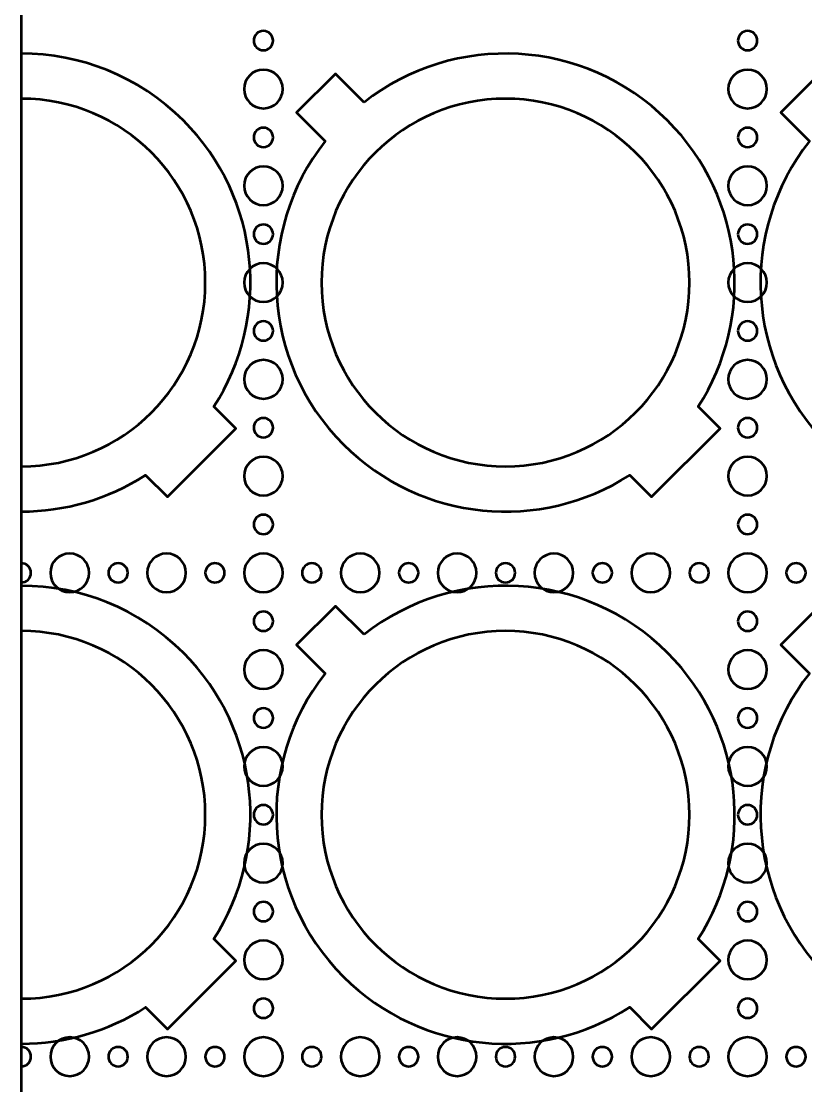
# Model space of a CAD drawing. Header units: centimetres. Extents: x -25 to 25, y -21 to 21.
# Drawn here: x -25 to -12.85, y -4.2 to 12.3 of the extents above; entities that cross this region are included whole.
import ezdxf

# ---------------------------------------------------------------- set-up
doc = ezdxf.new("R2010")
doc.units = ezdxf.units.CM
doc.header["$MEASUREMENT"] = 0
doc.layers.add('Layer 1', color=7, linetype='Continuous')

msp = doc.modelspace()

# ---------------------------------------------------------------- linework, layer by layer
at = {"layer": 'Layer 1', "lineweight": 53}
msp.add_lwpolyline([(-25, -21), (25, -21), (25, 21), (-25, 21), (-25, -21)], close=True, dxfattribs=at)
for points, knots in [([(-21.4, 12), (-21.4, 12.08284), (-21.33284, 12.15), (-21.25, 12.15), (-21.25, 12.15), (-21.16716, 12.15), (-21.1, 12.08284), (-21.1, 12), (-21.1, 12), (-21.1, 11.91716), (-21.16716, 11.85), (-21.25, 11.85), (-21.25, 11.85), (-21.33284, 11.85), (-21.4, 11.91716), (-21.4, 12)], [0, 0, 0, 0, 0.2, 0.2, 0.2, 0.2, 0.4, 0.4, 0.4, 0.4, 0.6, 0.6, 0.6, 0.6, 1, 1, 1, 1]), ([(-13.9, 12), (-13.9, 12.08284), (-13.83284, 12.15), (-13.75, 12.15), (-13.75, 12.15), (-13.66716, 12.15), (-13.6, 12.08284), (-13.6, 12), (-13.6, 12), (-13.6, 11.91716), (-13.66716, 11.85), (-13.75, 11.85), (-13.75, 11.85), (-13.83284, 11.85), (-13.9, 11.91716), (-13.9, 12)], [0, 0, 0, 0, 0.2, 0.2, 0.2, 0.2, 0.4, 0.4, 0.4, 0.4, 0.6, 0.6, 0.6, 0.6, 1, 1, 1, 1]), ([(-21.55, 11.25), (-21.55, 11.41569), (-21.41569, 11.55), (-21.25, 11.55), (-21.25, 11.55), (-21.08431, 11.55), (-20.95, 11.41569), (-20.95, 11.25), (-20.95, 11.25), (-20.95, 11.08431), (-21.08431, 10.95), (-21.25, 10.95), (-21.25, 10.95), (-21.41569, 10.95), (-21.55, 11.08431), (-21.55, 11.25)], [0, 0, 0, 0, 0.2, 0.2, 0.2, 0.2, 0.4, 0.4, 0.4, 0.4, 0.6, 0.6, 0.6, 0.6, 1, 1, 1, 1]), ([(-14.05, 11.25), (-14.05, 11.41569), (-13.91569, 11.55), (-13.75, 11.55), (-13.75, 11.55), (-13.58431, 11.55), (-13.45, 11.41569), (-13.45, 11.25), (-13.45, 11.25), (-13.45, 11.08431), (-13.58431, 10.95), (-13.75, 10.95), (-13.75, 10.95), (-13.91569, 10.95), (-14.05, 11.08431), (-14.05, 11.25)], [0, 0, 0, 0, 0.2, 0.2, 0.2, 0.2, 0.4, 0.4, 0.4, 0.4, 0.6, 0.6, 0.6, 0.6, 1, 1, 1, 1]), ([(-24.99999, 11.1), (-23.42598, 11.1), (-22.14999, 9.82401), (-22.14999, 8.25), (-22.14999, 8.25), (-22.14999, 6.67599), (-23.42598, 5.4), (-24.99999, 5.4), (-24.99999, 5.4), (-24.99999, 5.4), (-25, 5.4), (-25, 5.4), (-25, 5.4), (-25, 5.4), (-25, 11.1), (-25, 11.1), (-25, 11.1), (-25, 11.1), (-24.99999, 11.1), (-24.99999, 11.1)], [0, 0, 0, 0, 0.16666667, 0.16666667, 0.16666667, 0.16666667, 0.33333333, 0.33333333, 0.33333333, 0.33333333, 0.5, 0.5, 0.5, 0.5, 0.66666667, 0.66666667, 0.66666667, 0.66666667, 1, 1, 1, 1]), ([(-17.49999, 11.1), (-15.92598, 11.1), (-14.64999, 9.82401), (-14.64999, 8.25), (-14.64999, 8.25), (-14.64999, 6.67599), (-15.92598, 5.4), (-17.49999, 5.4), (-17.49999, 5.4), (-19.074, 5.4), (-20.34999, 6.67599), (-20.34999, 8.25), (-20.34999, 8.25), (-20.34999, 9.82401), (-19.074, 11.1), (-17.49999, 11.1)], [0, 0, 0, 0, 0.2, 0.2, 0.2, 0.2, 0.4, 0.4, 0.4, 0.4, 0.6, 0.6, 0.6, 0.6, 1, 1, 1, 1]), ([(-21.4, 10.5), (-21.4, 10.58284), (-21.33284, 10.65), (-21.25, 10.65), (-21.25, 10.65), (-21.16716, 10.65), (-21.1, 10.58284), (-21.1, 10.5), (-21.1, 10.5), (-21.1, 10.41716), (-21.16716, 10.35), (-21.25, 10.35), (-21.25, 10.35), (-21.33284, 10.35), (-21.4, 10.41716), (-21.4, 10.5)], [0, 0, 0, 0, 0.2, 0.2, 0.2, 0.2, 0.4, 0.4, 0.4, 0.4, 0.6, 0.6, 0.6, 0.6, 1, 1, 1, 1]), ([(-13.9, 10.5), (-13.9, 10.58284), (-13.83284, 10.65), (-13.75, 10.65), (-13.75, 10.65), (-13.66716, 10.65), (-13.6, 10.58284), (-13.6, 10.5), (-13.6, 10.5), (-13.6, 10.41716), (-13.66716, 10.35), (-13.75, 10.35), (-13.75, 10.35), (-13.83284, 10.35), (-13.9, 10.41716), (-13.9, 10.5)], [0, 0, 0, 0, 0.2, 0.2, 0.2, 0.2, 0.4, 0.4, 0.4, 0.4, 0.6, 0.6, 0.6, 0.6, 1, 1, 1, 1]), ([(-21.55, 9.75), (-21.55, 9.91569), (-21.41569, 10.05), (-21.25, 10.05), (-21.25, 10.05), (-21.08431, 10.05), (-20.95, 9.91569), (-20.95, 9.75), (-20.95, 9.75), (-20.95, 9.58431), (-21.08431, 9.45), (-21.25, 9.45), (-21.25, 9.45), (-21.41569, 9.45), (-21.55, 9.58431), (-21.55, 9.75)], [0, 0, 0, 0, 0.2, 0.2, 0.2, 0.2, 0.4, 0.4, 0.4, 0.4, 0.6, 0.6, 0.6, 0.6, 1, 1, 1, 1]), ([(-14.05, 9.75), (-14.05, 9.91569), (-13.91569, 10.05), (-13.75, 10.05), (-13.75, 10.05), (-13.58431, 10.05), (-13.45, 9.91569), (-13.45, 9.75), (-13.45, 9.75), (-13.45, 9.58431), (-13.58431, 9.45), (-13.75, 9.45), (-13.75, 9.45), (-13.91569, 9.45), (-14.05, 9.58431), (-14.05, 9.75)], [0, 0, 0, 0, 0.2, 0.2, 0.2, 0.2, 0.4, 0.4, 0.4, 0.4, 0.6, 0.6, 0.6, 0.6, 1, 1, 1, 1]), ([(-21.4, 9), (-21.4, 9.08284), (-21.33284, 9.15), (-21.25, 9.15), (-21.25, 9.15), (-21.16716, 9.15), (-21.1, 9.08284), (-21.1, 9), (-21.1, 9), (-21.1, 8.91716), (-21.16716, 8.85), (-21.25, 8.85), (-21.25, 8.85), (-21.33284, 8.85), (-21.4, 8.91716), (-21.4, 9)], [0, 0, 0, 0, 0.2, 0.2, 0.2, 0.2, 0.4, 0.4, 0.4, 0.4, 0.6, 0.6, 0.6, 0.6, 1, 1, 1, 1]), ([(-13.9, 9), (-13.9, 9.08284), (-13.83284, 9.15), (-13.75, 9.15), (-13.75, 9.15), (-13.66716, 9.15), (-13.6, 9.08284), (-13.6, 9), (-13.6, 9), (-13.6, 8.91716), (-13.66716, 8.85), (-13.75, 8.85), (-13.75, 8.85), (-13.83284, 8.85), (-13.9, 8.91716), (-13.9, 9)], [0, 0, 0, 0, 0.2, 0.2, 0.2, 0.2, 0.4, 0.4, 0.4, 0.4, 0.6, 0.6, 0.6, 0.6, 1, 1, 1, 1]), ([(-21.55, 8.25), (-21.55, 8.41569), (-21.41569, 8.55), (-21.25, 8.55), (-21.25, 8.55), (-21.08431, 8.55), (-20.95, 8.41569), (-20.95, 8.25), (-20.95, 8.25), (-20.95, 8.08431), (-21.08431, 7.95), (-21.25, 7.95), (-21.25, 7.95), (-21.41569, 7.95), (-21.55, 8.08431), (-21.55, 8.25)], [0, 0, 0, 0, 0.2, 0.2, 0.2, 0.2, 0.4, 0.4, 0.4, 0.4, 0.6, 0.6, 0.6, 0.6, 1, 1, 1, 1]), ([(-14.05, 8.25), (-14.05, 8.41569), (-13.91569, 8.55), (-13.75, 8.55), (-13.75, 8.55), (-13.58431, 8.55), (-13.45, 8.41569), (-13.45, 8.25), (-13.45, 8.25), (-13.45, 8.08431), (-13.58431, 7.95), (-13.75, 7.95), (-13.75, 7.95), (-13.91569, 7.95), (-14.05, 8.08431), (-14.05, 8.25)], [0, 0, 0, 0, 0.2, 0.2, 0.2, 0.2, 0.4, 0.4, 0.4, 0.4, 0.6, 0.6, 0.6, 0.6, 1, 1, 1, 1]), ([(-21.4, 7.5), (-21.4, 7.58284), (-21.33284, 7.65), (-21.25, 7.65), (-21.25, 7.65), (-21.16716, 7.65), (-21.1, 7.58284), (-21.1, 7.5), (-21.1, 7.5), (-21.1, 7.41716), (-21.16716, 7.35), (-21.25, 7.35), (-21.25, 7.35), (-21.33284, 7.35), (-21.4, 7.41716), (-21.4, 7.5)], [0, 0, 0, 0, 0.2, 0.2, 0.2, 0.2, 0.4, 0.4, 0.4, 0.4, 0.6, 0.6, 0.6, 0.6, 1, 1, 1, 1]), ([(-13.9, 7.5), (-13.9, 7.58284), (-13.83284, 7.65), (-13.75, 7.65), (-13.75, 7.65), (-13.66716, 7.65), (-13.6, 7.58284), (-13.6, 7.5), (-13.6, 7.5), (-13.6, 7.41716), (-13.66716, 7.35), (-13.75, 7.35), (-13.75, 7.35), (-13.83284, 7.35), (-13.9, 7.41716), (-13.9, 7.5)], [0, 0, 0, 0, 0.2, 0.2, 0.2, 0.2, 0.4, 0.4, 0.4, 0.4, 0.6, 0.6, 0.6, 0.6, 1, 1, 1, 1]), ([(-21.55, 6.75), (-21.55, 6.91569), (-21.41569, 7.05), (-21.25, 7.05), (-21.25, 7.05), (-21.08431, 7.05), (-20.95, 6.91569), (-20.95, 6.75), (-20.95, 6.75), (-20.95, 6.58431), (-21.08431, 6.45), (-21.25, 6.45), (-21.25, 6.45), (-21.41569, 6.45), (-21.55, 6.58431), (-21.55, 6.75)], [0, 0, 0, 0, 0.2, 0.2, 0.2, 0.2, 0.4, 0.4, 0.4, 0.4, 0.6, 0.6, 0.6, 0.6, 1, 1, 1, 1]), ([(-14.05, 6.75), (-14.05, 6.91569), (-13.91569, 7.05), (-13.75, 7.05), (-13.75, 7.05), (-13.58431, 7.05), (-13.45, 6.91569), (-13.45, 6.75), (-13.45, 6.75), (-13.45, 6.58431), (-13.58431, 6.45), (-13.75, 6.45), (-13.75, 6.45), (-13.91569, 6.45), (-14.05, 6.58431), (-14.05, 6.75)], [0, 0, 0, 0, 0.2, 0.2, 0.2, 0.2, 0.4, 0.4, 0.4, 0.4, 0.6, 0.6, 0.6, 0.6, 1, 1, 1, 1]), ([(-21.4, 6), (-21.4, 6.08284), (-21.33284, 6.15), (-21.25, 6.15), (-21.25, 6.15), (-21.16716, 6.15), (-21.1, 6.08284), (-21.1, 6), (-21.1, 6), (-21.1, 5.91716), (-21.16716, 5.85), (-21.25, 5.85), (-21.25, 5.85), (-21.33284, 5.85), (-21.4, 5.91716), (-21.4, 6)], [0, 0, 0, 0, 0.2, 0.2, 0.2, 0.2, 0.4, 0.4, 0.4, 0.4, 0.6, 0.6, 0.6, 0.6, 1, 1, 1, 1]), ([(-13.9, 6), (-13.9, 6.08284), (-13.83284, 6.15), (-13.75, 6.15), (-13.75, 6.15), (-13.66716, 6.15), (-13.6, 6.08284), (-13.6, 6), (-13.6, 6), (-13.6, 5.91716), (-13.66716, 5.85), (-13.75, 5.85), (-13.75, 5.85), (-13.83284, 5.85), (-13.9, 5.91716), (-13.9, 6)], [0, 0, 0, 0, 0.2, 0.2, 0.2, 0.2, 0.4, 0.4, 0.4, 0.4, 0.6, 0.6, 0.6, 0.6, 1, 1, 1, 1]), ([(-21.55, 5.25), (-21.55, 5.41569), (-21.41569, 5.55), (-21.25, 5.55), (-21.25, 5.55), (-21.08431, 5.55), (-20.95, 5.41569), (-20.95, 5.25), (-20.95, 5.25), (-20.95, 5.08431), (-21.08431, 4.95), (-21.25, 4.95), (-21.25, 4.95), (-21.41569, 4.95), (-21.55, 5.08431), (-21.55, 5.25)], [0, 0, 0, 0, 0.2, 0.2, 0.2, 0.2, 0.4, 0.4, 0.4, 0.4, 0.6, 0.6, 0.6, 0.6, 1, 1, 1, 1]), ([(-14.05, 5.25), (-14.05, 5.41569), (-13.91569, 5.55), (-13.75, 5.55), (-13.75, 5.55), (-13.58431, 5.55), (-13.45, 5.41569), (-13.45, 5.25), (-13.45, 5.25), (-13.45, 5.08431), (-13.58431, 4.95), (-13.75, 4.95), (-13.75, 4.95), (-13.91569, 4.95), (-14.05, 5.08431), (-14.05, 5.25)], [0, 0, 0, 0, 0.2, 0.2, 0.2, 0.2, 0.4, 0.4, 0.4, 0.4, 0.6, 0.6, 0.6, 0.6, 1, 1, 1, 1]), ([(-21.4, 4.5), (-21.4, 4.58284), (-21.33284, 4.65), (-21.25, 4.65), (-21.25, 4.65), (-21.16716, 4.65), (-21.1, 4.58284), (-21.1, 4.5), (-21.1, 4.5), (-21.1, 4.41716), (-21.16716, 4.35), (-21.25, 4.35), (-21.25, 4.35), (-21.33284, 4.35), (-21.4, 4.41716), (-21.4, 4.5)], [0, 0, 0, 0, 0.2, 0.2, 0.2, 0.2, 0.4, 0.4, 0.4, 0.4, 0.6, 0.6, 0.6, 0.6, 1, 1, 1, 1]), ([(-13.9, 4.5), (-13.9, 4.58284), (-13.83284, 4.65), (-13.75, 4.65), (-13.75, 4.65), (-13.66716, 4.65), (-13.6, 4.58284), (-13.6, 4.5), (-13.6, 4.5), (-13.6, 4.41716), (-13.66716, 4.35), (-13.75, 4.35), (-13.75, 4.35), (-13.83284, 4.35), (-13.9, 4.41716), (-13.9, 4.5)], [0, 0, 0, 0, 0.2, 0.2, 0.2, 0.2, 0.4, 0.4, 0.4, 0.4, 0.6, 0.6, 0.6, 0.6, 1, 1, 1, 1]), ([(-24.25, 4.05), (-24.08431, 4.05), (-23.95, 3.91569), (-23.95, 3.75), (-23.95, 3.75), (-23.95, 3.58431), (-24.08431, 3.45), (-24.25, 3.45), (-24.25, 3.45), (-24.41569, 3.45), (-24.55, 3.58431), (-24.55, 3.75), (-24.55, 3.75), (-24.55, 3.91569), (-24.41569, 4.05), (-24.25, 4.05)], [0, 0, 0, 0, 0.2, 0.2, 0.2, 0.2, 0.4, 0.4, 0.4, 0.4, 0.6, 0.6, 0.6, 0.6, 1, 1, 1, 1]), ([(-22.75, 4.05), (-22.58431, 4.05), (-22.45, 3.91569), (-22.45, 3.75), (-22.45, 3.75), (-22.45, 3.58431), (-22.58431, 3.45), (-22.75, 3.45), (-22.75, 3.45), (-22.91569, 3.45), (-23.05, 3.58431), (-23.05, 3.75), (-23.05, 3.75), (-23.05, 3.91569), (-22.91569, 4.05), (-22.75, 4.05)], [0, 0, 0, 0, 0.2, 0.2, 0.2, 0.2, 0.4, 0.4, 0.4, 0.4, 0.6, 0.6, 0.6, 0.6, 1, 1, 1, 1]), ([(-21.25, 4.05), (-21.08431, 4.05), (-20.95, 3.91569), (-20.95, 3.75), (-20.95, 3.75), (-20.95, 3.58431), (-21.08431, 3.45), (-21.25, 3.45), (-21.25, 3.45), (-21.41569, 3.45), (-21.55, 3.58431), (-21.55, 3.75), (-21.55, 3.75), (-21.55, 3.91569), (-21.41569, 4.05), (-21.25, 4.05)], [0, 0, 0, 0, 0.2, 0.2, 0.2, 0.2, 0.4, 0.4, 0.4, 0.4, 0.6, 0.6, 0.6, 0.6, 1, 1, 1, 1]), ([(-19.75, 4.05), (-19.58431, 4.05), (-19.45, 3.91569), (-19.45, 3.75), (-19.45, 3.75), (-19.45, 3.58431), (-19.58431, 3.45), (-19.75, 3.45), (-19.75, 3.45), (-19.91569, 3.45), (-20.05, 3.58431), (-20.05, 3.75), (-20.05, 3.75), (-20.05, 3.91569), (-19.91569, 4.05), (-19.75, 4.05)], [0, 0, 0, 0, 0.2, 0.2, 0.2, 0.2, 0.4, 0.4, 0.4, 0.4, 0.6, 0.6, 0.6, 0.6, 1, 1, 1, 1]), ([(-18.25, 4.05), (-18.08431, 4.05), (-17.95, 3.91569), (-17.95, 3.75), (-17.95, 3.75), (-17.95, 3.58431), (-18.08431, 3.45), (-18.25, 3.45), (-18.25, 3.45), (-18.41569, 3.45), (-18.55, 3.58431), (-18.55, 3.75), (-18.55, 3.75), (-18.55, 3.91569), (-18.41569, 4.05), (-18.25, 4.05)], [0, 0, 0, 0, 0.2, 0.2, 0.2, 0.2, 0.4, 0.4, 0.4, 0.4, 0.6, 0.6, 0.6, 0.6, 1, 1, 1, 1]), ([(-16.75, 4.05), (-16.58431, 4.05), (-16.45, 3.91569), (-16.45, 3.75), (-16.45, 3.75), (-16.45, 3.58431), (-16.58431, 3.45), (-16.75, 3.45), (-16.75, 3.45), (-16.91569, 3.45), (-17.05, 3.58431), (-17.05, 3.75), (-17.05, 3.75), (-17.05, 3.91569), (-16.91569, 4.05), (-16.75, 4.05)], [0, 0, 0, 0, 0.2, 0.2, 0.2, 0.2, 0.4, 0.4, 0.4, 0.4, 0.6, 0.6, 0.6, 0.6, 1, 1, 1, 1]), ([(-15.25, 4.05), (-15.08431, 4.05), (-14.95, 3.91569), (-14.95, 3.75), (-14.95, 3.75), (-14.95, 3.58431), (-15.08431, 3.45), (-15.25, 3.45), (-15.25, 3.45), (-15.41569, 3.45), (-15.55, 3.58431), (-15.55, 3.75), (-15.55, 3.75), (-15.55, 3.91569), (-15.41569, 4.05), (-15.25, 4.05)], [0, 0, 0, 0, 0.2, 0.2, 0.2, 0.2, 0.4, 0.4, 0.4, 0.4, 0.6, 0.6, 0.6, 0.6, 1, 1, 1, 1]), ([(-13.75, 4.05), (-13.58431, 4.05), (-13.45, 3.91569), (-13.45, 3.75), (-13.45, 3.75), (-13.45, 3.58431), (-13.58431, 3.45), (-13.75, 3.45), (-13.75, 3.45), (-13.91569, 3.45), (-14.05, 3.58431), (-14.05, 3.75), (-14.05, 3.75), (-14.05, 3.91569), (-13.91569, 4.05), (-13.75, 4.05)], [0, 0, 0, 0, 0.2, 0.2, 0.2, 0.2, 0.4, 0.4, 0.4, 0.4, 0.6, 0.6, 0.6, 0.6, 1, 1, 1, 1]), ([(-25, 3.9), (-24.91716, 3.9), (-24.85, 3.83284), (-24.85, 3.75), (-24.85, 3.75), (-24.85, 3.66716), (-24.91716, 3.6), (-25, 3.6), (-25, 3.6), (-25, 3.6), (-25, 3.9), (-25, 3.9)], [0, 0, 0, 0, 0.25, 0.25, 0.25, 0.25, 0.5, 0.5, 0.5, 0.5, 1, 1, 1, 1]), ([(-23.5, 3.9), (-23.41716, 3.9), (-23.35, 3.83284), (-23.35, 3.75), (-23.35, 3.75), (-23.35, 3.66716), (-23.41716, 3.6), (-23.5, 3.6), (-23.5, 3.6), (-23.58284, 3.6), (-23.65, 3.66716), (-23.65, 3.75), (-23.65, 3.75), (-23.65, 3.83284), (-23.58284, 3.9), (-23.5, 3.9)], [0, 0, 0, 0, 0.2, 0.2, 0.2, 0.2, 0.4, 0.4, 0.4, 0.4, 0.6, 0.6, 0.6, 0.6, 1, 1, 1, 1]), ([(-22, 3.9), (-21.91716, 3.9), (-21.85, 3.83284), (-21.85, 3.75), (-21.85, 3.75), (-21.85, 3.66716), (-21.91716, 3.6), (-22, 3.6), (-22, 3.6), (-22.08284, 3.6), (-22.15, 3.66716), (-22.15, 3.75), (-22.15, 3.75), (-22.15, 3.83284), (-22.08284, 3.9), (-22, 3.9)], [0, 0, 0, 0, 0.2, 0.2, 0.2, 0.2, 0.4, 0.4, 0.4, 0.4, 0.6, 0.6, 0.6, 0.6, 1, 1, 1, 1]), ([(-20.5, 3.9), (-20.41716, 3.9), (-20.35, 3.83284), (-20.35, 3.75), (-20.35, 3.75), (-20.35, 3.66716), (-20.41716, 3.6), (-20.5, 3.6), (-20.5, 3.6), (-20.58284, 3.6), (-20.65, 3.66716), (-20.65, 3.75), (-20.65, 3.75), (-20.65, 3.83284), (-20.58284, 3.9), (-20.5, 3.9)], [0, 0, 0, 0, 0.2, 0.2, 0.2, 0.2, 0.4, 0.4, 0.4, 0.4, 0.6, 0.6, 0.6, 0.6, 1, 1, 1, 1]), ([(-19, 3.9), (-18.91716, 3.9), (-18.85, 3.83284), (-18.85, 3.75), (-18.85, 3.75), (-18.85, 3.66716), (-18.91716, 3.6), (-19, 3.6), (-19, 3.6), (-19.08284, 3.6), (-19.15, 3.66716), (-19.15, 3.75), (-19.15, 3.75), (-19.15, 3.83284), (-19.08284, 3.9), (-19, 3.9)], [0, 0, 0, 0, 0.2, 0.2, 0.2, 0.2, 0.4, 0.4, 0.4, 0.4, 0.6, 0.6, 0.6, 0.6, 1, 1, 1, 1]), ([(-17.5, 3.9), (-17.41716, 3.9), (-17.35, 3.83284), (-17.35, 3.75), (-17.35, 3.75), (-17.35, 3.66716), (-17.41716, 3.6), (-17.5, 3.6), (-17.5, 3.6), (-17.58284, 3.6), (-17.65, 3.66716), (-17.65, 3.75), (-17.65, 3.75), (-17.65, 3.83284), (-17.58284, 3.9), (-17.5, 3.9)], [0, 0, 0, 0, 0.2, 0.2, 0.2, 0.2, 0.4, 0.4, 0.4, 0.4, 0.6, 0.6, 0.6, 0.6, 1, 1, 1, 1]), ([(-16, 3.9), (-15.91716, 3.9), (-15.85, 3.83284), (-15.85, 3.75), (-15.85, 3.75), (-15.85, 3.66716), (-15.91716, 3.6), (-16, 3.6), (-16, 3.6), (-16.08284, 3.6), (-16.15, 3.66716), (-16.15, 3.75), (-16.15, 3.75), (-16.15, 3.83284), (-16.08284, 3.9), (-16, 3.9)], [0, 0, 0, 0, 0.2, 0.2, 0.2, 0.2, 0.4, 0.4, 0.4, 0.4, 0.6, 0.6, 0.6, 0.6, 1, 1, 1, 1]), ([(-14.5, 3.9), (-14.41716, 3.9), (-14.35, 3.83284), (-14.35, 3.75), (-14.35, 3.75), (-14.35, 3.66716), (-14.41716, 3.6), (-14.5, 3.6), (-14.5, 3.6), (-14.58284, 3.6), (-14.65, 3.66716), (-14.65, 3.75), (-14.65, 3.75), (-14.65, 3.83284), (-14.58284, 3.9), (-14.5, 3.9)], [0, 0, 0, 0, 0.2, 0.2, 0.2, 0.2, 0.4, 0.4, 0.4, 0.4, 0.6, 0.6, 0.6, 0.6, 1, 1, 1, 1]), ([(-13, 3.9), (-12.91716, 3.9), (-12.85, 3.83284), (-12.85, 3.75), (-12.85, 3.75), (-12.85, 3.66716), (-12.91716, 3.6), (-13, 3.6), (-13, 3.6), (-13.08284, 3.6), (-13.15, 3.66716), (-13.15, 3.75), (-13.15, 3.75), (-13.15, 3.83284), (-13.08284, 3.9), (-13, 3.9)], [0, 0, 0, 0, 0.2, 0.2, 0.2, 0.2, 0.4, 0.4, 0.4, 0.4, 0.6, 0.6, 0.6, 0.6, 1, 1, 1, 1]), ([(-21.4, 3), (-21.4, 3.08284), (-21.33284, 3.15), (-21.25, 3.15), (-21.25, 3.15), (-21.16716, 3.15), (-21.1, 3.08284), (-21.1, 3), (-21.1, 3), (-21.1, 2.91716), (-21.16716, 2.85), (-21.25, 2.85), (-21.25, 2.85), (-21.33284, 2.85), (-21.4, 2.91716), (-21.4, 3)], [0, 0, 0, 0, 0.2, 0.2, 0.2, 0.2, 0.4, 0.4, 0.4, 0.4, 0.6, 0.6, 0.6, 0.6, 1, 1, 1, 1]), ([(-13.9, 3), (-13.9, 3.08284), (-13.83284, 3.15), (-13.75, 3.15), (-13.75, 3.15), (-13.66716, 3.15), (-13.6, 3.08284), (-13.6, 3), (-13.6, 3), (-13.6, 2.91716), (-13.66716, 2.85), (-13.75, 2.85), (-13.75, 2.85), (-13.83284, 2.85), (-13.9, 2.91716), (-13.9, 3)], [0, 0, 0, 0, 0.2, 0.2, 0.2, 0.2, 0.4, 0.4, 0.4, 0.4, 0.6, 0.6, 0.6, 0.6, 1, 1, 1, 1]), ([(-24.99999, 2.85), (-23.42598, 2.85), (-22.14999, 1.57401), (-22.14999, 0), (-22.14999, 0), (-22.14999, -1.57401), (-23.42598, -2.85), (-24.99999, -2.85), (-24.99999, -2.85), (-24.99999, -2.85), (-25, -2.85), (-25, -2.85), (-25, -2.85), (-25, -2.85), (-25, 2.85), (-25, 2.85), (-25, 2.85), (-25, 2.85), (-24.99999, 2.85), (-24.99999, 2.85)], [0, 0, 0, 0, 0.16666667, 0.16666667, 0.16666667, 0.16666667, 0.33333333, 0.33333333, 0.33333333, 0.33333333, 0.5, 0.5, 0.5, 0.5, 0.66666667, 0.66666667, 0.66666667, 0.66666667, 1, 1, 1, 1]), ([(-17.49999, 2.85), (-15.92598, 2.85), (-14.64999, 1.57401), (-14.64999, 0), (-14.64999, 0), (-14.64999, -1.57401), (-15.92598, -2.85), (-17.49999, -2.85), (-17.49999, -2.85), (-19.074, -2.85), (-20.34999, -1.57401), (-20.34999, 0), (-20.34999, 0), (-20.34999, 1.57401), (-19.074, 2.85), (-17.49999, 2.85)], [0, 0, 0, 0, 0.2, 0.2, 0.2, 0.2, 0.4, 0.4, 0.4, 0.4, 0.6, 0.6, 0.6, 0.6, 1, 1, 1, 1]), ([(-21.55, 2.25), (-21.55, 2.41569), (-21.41569, 2.55), (-21.25, 2.55), (-21.25, 2.55), (-21.08431, 2.55), (-20.95, 2.41569), (-20.95, 2.25), (-20.95, 2.25), (-20.95, 2.08431), (-21.08431, 1.95), (-21.25, 1.95), (-21.25, 1.95), (-21.41569, 1.95), (-21.55, 2.08431), (-21.55, 2.25)], [0, 0, 0, 0, 0.2, 0.2, 0.2, 0.2, 0.4, 0.4, 0.4, 0.4, 0.6, 0.6, 0.6, 0.6, 1, 1, 1, 1]), ([(-14.05, 2.25), (-14.05, 2.41569), (-13.91569, 2.55), (-13.75, 2.55), (-13.75, 2.55), (-13.58431, 2.55), (-13.45, 2.41569), (-13.45, 2.25), (-13.45, 2.25), (-13.45, 2.08431), (-13.58431, 1.95), (-13.75, 1.95), (-13.75, 1.95), (-13.91569, 1.95), (-14.05, 2.08431), (-14.05, 2.25)], [0, 0, 0, 0, 0.2, 0.2, 0.2, 0.2, 0.4, 0.4, 0.4, 0.4, 0.6, 0.6, 0.6, 0.6, 1, 1, 1, 1]), ([(-21.4, 1.5), (-21.4, 1.58284), (-21.33284, 1.65), (-21.25, 1.65), (-21.25, 1.65), (-21.16716, 1.65), (-21.1, 1.58284), (-21.1, 1.5), (-21.1, 1.5), (-21.1, 1.41716), (-21.16716, 1.35), (-21.25, 1.35), (-21.25, 1.35), (-21.33284, 1.35), (-21.4, 1.41716), (-21.4, 1.5)], [0, 0, 0, 0, 0.2, 0.2, 0.2, 0.2, 0.4, 0.4, 0.4, 0.4, 0.6, 0.6, 0.6, 0.6, 1, 1, 1, 1]), ([(-13.9, 1.5), (-13.9, 1.58284), (-13.83284, 1.65), (-13.75, 1.65), (-13.75, 1.65), (-13.66716, 1.65), (-13.6, 1.58284), (-13.6, 1.5), (-13.6, 1.5), (-13.6, 1.41716), (-13.66716, 1.35), (-13.75, 1.35), (-13.75, 1.35), (-13.83284, 1.35), (-13.9, 1.41716), (-13.9, 1.5)], [0, 0, 0, 0, 0.2, 0.2, 0.2, 0.2, 0.4, 0.4, 0.4, 0.4, 0.6, 0.6, 0.6, 0.6, 1, 1, 1, 1]), ([(-21.55, 0.75), (-21.55, 0.91569), (-21.41569, 1.05), (-21.25, 1.05), (-21.25, 1.05), (-21.08431, 1.05), (-20.95, 0.91569), (-20.95, 0.75), (-20.95, 0.75), (-20.95, 0.58431), (-21.08431, 0.45), (-21.25, 0.45), (-21.25, 0.45), (-21.41569, 0.45), (-21.55, 0.58431), (-21.55, 0.75)], [0, 0, 0, 0, 0.2, 0.2, 0.2, 0.2, 0.4, 0.4, 0.4, 0.4, 0.6, 0.6, 0.6, 0.6, 1, 1, 1, 1]), ([(-14.05, 0.75), (-14.05, 0.91569), (-13.91569, 1.05), (-13.75, 1.05), (-13.75, 1.05), (-13.58431, 1.05), (-13.45, 0.91569), (-13.45, 0.75), (-13.45, 0.75), (-13.45, 0.58431), (-13.58431, 0.45), (-13.75, 0.45), (-13.75, 0.45), (-13.91569, 0.45), (-14.05, 0.58431), (-14.05, 0.75)], [0, 0, 0, 0, 0.2, 0.2, 0.2, 0.2, 0.4, 0.4, 0.4, 0.4, 0.6, 0.6, 0.6, 0.6, 1, 1, 1, 1]), ([(-21.4, 0), (-21.4, 0.08284), (-21.33284, 0.15), (-21.25, 0.15), (-21.25, 0.15), (-21.16716, 0.15), (-21.1, 0.08284), (-21.1, 0), (-21.1, 0), (-21.1, -0.08284), (-21.16716, -0.15), (-21.25, -0.15), (-21.25, -0.15), (-21.33284, -0.15), (-21.4, -0.08284), (-21.4, 0)], [0, 0, 0, 0, 0.2, 0.2, 0.2, 0.2, 0.4, 0.4, 0.4, 0.4, 0.6, 0.6, 0.6, 0.6, 1, 1, 1, 1]), ([(-13.9, 0), (-13.9, 0.08284), (-13.83284, 0.15), (-13.75, 0.15), (-13.75, 0.15), (-13.66716, 0.15), (-13.6, 0.08284), (-13.6, 0), (-13.6, 0), (-13.6, -0.08284), (-13.66716, -0.15), (-13.75, -0.15), (-13.75, -0.15), (-13.83284, -0.15), (-13.9, -0.08284), (-13.9, 0)], [0, 0, 0, 0, 0.2, 0.2, 0.2, 0.2, 0.4, 0.4, 0.4, 0.4, 0.6, 0.6, 0.6, 0.6, 1, 1, 1, 1]), ([(-21.55, -0.75), (-21.55, -0.58431), (-21.41569, -0.45), (-21.25, -0.45), (-21.25, -0.45), (-21.08431, -0.45), (-20.95, -0.58431), (-20.95, -0.75), (-20.95, -0.75), (-20.95, -0.91569), (-21.08431, -1.05), (-21.25, -1.05), (-21.25, -1.05), (-21.41569, -1.05), (-21.55, -0.91569), (-21.55, -0.75)], [0, 0, 0, 0, 0.2, 0.2, 0.2, 0.2, 0.4, 0.4, 0.4, 0.4, 0.6, 0.6, 0.6, 0.6, 1, 1, 1, 1]), ([(-14.05, -0.75), (-14.05, -0.58431), (-13.91569, -0.45), (-13.75, -0.45), (-13.75, -0.45), (-13.58431, -0.45), (-13.45, -0.58431), (-13.45, -0.75), (-13.45, -0.75), (-13.45, -0.91569), (-13.58431, -1.05), (-13.75, -1.05), (-13.75, -1.05), (-13.91569, -1.05), (-14.05, -0.91569), (-14.05, -0.75)], [0, 0, 0, 0, 0.2, 0.2, 0.2, 0.2, 0.4, 0.4, 0.4, 0.4, 0.6, 0.6, 0.6, 0.6, 1, 1, 1, 1]), ([(-21.4, -1.5), (-21.4, -1.41716), (-21.33284, -1.35), (-21.25, -1.35), (-21.25, -1.35), (-21.16716, -1.35), (-21.1, -1.41716), (-21.1, -1.5), (-21.1, -1.5), (-21.1, -1.58284), (-21.16716, -1.65), (-21.25, -1.65), (-21.25, -1.65), (-21.33284, -1.65), (-21.4, -1.58284), (-21.4, -1.5)], [0, 0, 0, 0, 0.2, 0.2, 0.2, 0.2, 0.4, 0.4, 0.4, 0.4, 0.6, 0.6, 0.6, 0.6, 1, 1, 1, 1]), ([(-13.9, -1.5), (-13.9, -1.41716), (-13.83284, -1.35), (-13.75, -1.35), (-13.75, -1.35), (-13.66716, -1.35), (-13.6, -1.41716), (-13.6, -1.5), (-13.6, -1.5), (-13.6, -1.58284), (-13.66716, -1.65), (-13.75, -1.65), (-13.75, -1.65), (-13.83284, -1.65), (-13.9, -1.58284), (-13.9, -1.5)], [0, 0, 0, 0, 0.2, 0.2, 0.2, 0.2, 0.4, 0.4, 0.4, 0.4, 0.6, 0.6, 0.6, 0.6, 1, 1, 1, 1]), ([(-21.55, -2.25), (-21.55, -2.08431), (-21.41569, -1.95), (-21.25, -1.95), (-21.25, -1.95), (-21.08431, -1.95), (-20.95, -2.08431), (-20.95, -2.25), (-20.95, -2.25), (-20.95, -2.41569), (-21.08431, -2.55), (-21.25, -2.55), (-21.25, -2.55), (-21.41569, -2.55), (-21.55, -2.41569), (-21.55, -2.25)], [0, 0, 0, 0, 0.2, 0.2, 0.2, 0.2, 0.4, 0.4, 0.4, 0.4, 0.6, 0.6, 0.6, 0.6, 1, 1, 1, 1]), ([(-14.05, -2.25), (-14.05, -2.08431), (-13.91569, -1.95), (-13.75, -1.95), (-13.75, -1.95), (-13.58431, -1.95), (-13.45, -2.08431), (-13.45, -2.25), (-13.45, -2.25), (-13.45, -2.41569), (-13.58431, -2.55), (-13.75, -2.55), (-13.75, -2.55), (-13.91569, -2.55), (-14.05, -2.41569), (-14.05, -2.25)], [0, 0, 0, 0, 0.2, 0.2, 0.2, 0.2, 0.4, 0.4, 0.4, 0.4, 0.6, 0.6, 0.6, 0.6, 1, 1, 1, 1]), ([(-21.4, -3), (-21.4, -2.91716), (-21.33284, -2.85), (-21.25, -2.85), (-21.25, -2.85), (-21.16716, -2.85), (-21.1, -2.91716), (-21.1, -3), (-21.1, -3), (-21.1, -3.08284), (-21.16716, -3.15), (-21.25, -3.15), (-21.25, -3.15), (-21.33284, -3.15), (-21.4, -3.08284), (-21.4, -3)], [0, 0, 0, 0, 0.2, 0.2, 0.2, 0.2, 0.4, 0.4, 0.4, 0.4, 0.6, 0.6, 0.6, 0.6, 1, 1, 1, 1]), ([(-13.9, -3), (-13.9, -2.91716), (-13.83284, -2.85), (-13.75, -2.85), (-13.75, -2.85), (-13.66716, -2.85), (-13.6, -2.91716), (-13.6, -3), (-13.6, -3), (-13.6, -3.08284), (-13.66716, -3.15), (-13.75, -3.15), (-13.75, -3.15), (-13.83284, -3.15), (-13.9, -3.08284), (-13.9, -3)], [0, 0, 0, 0, 0.2, 0.2, 0.2, 0.2, 0.4, 0.4, 0.4, 0.4, 0.6, 0.6, 0.6, 0.6, 1, 1, 1, 1]), ([(-24.25, -3.45), (-24.08431, -3.45), (-23.95, -3.58431), (-23.95, -3.75), (-23.95, -3.75), (-23.95, -3.91569), (-24.08431, -4.05), (-24.25, -4.05), (-24.25, -4.05), (-24.41569, -4.05), (-24.55, -3.91569), (-24.55, -3.75), (-24.55, -3.75), (-24.55, -3.58431), (-24.41569, -3.45), (-24.25, -3.45)], [0, 0, 0, 0, 0.2, 0.2, 0.2, 0.2, 0.4, 0.4, 0.4, 0.4, 0.6, 0.6, 0.6, 0.6, 1, 1, 1, 1]), ([(-22.75, -3.45), (-22.58431, -3.45), (-22.45, -3.58431), (-22.45, -3.75), (-22.45, -3.75), (-22.45, -3.91569), (-22.58431, -4.05), (-22.75, -4.05), (-22.75, -4.05), (-22.91569, -4.05), (-23.05, -3.91569), (-23.05, -3.75), (-23.05, -3.75), (-23.05, -3.58431), (-22.91569, -3.45), (-22.75, -3.45)], [0, 0, 0, 0, 0.2, 0.2, 0.2, 0.2, 0.4, 0.4, 0.4, 0.4, 0.6, 0.6, 0.6, 0.6, 1, 1, 1, 1]), ([(-21.25, -3.45), (-21.08431, -3.45), (-20.95, -3.58431), (-20.95, -3.75), (-20.95, -3.75), (-20.95, -3.91569), (-21.08431, -4.05), (-21.25, -4.05), (-21.25, -4.05), (-21.41569, -4.05), (-21.55, -3.91569), (-21.55, -3.75), (-21.55, -3.75), (-21.55, -3.58431), (-21.41569, -3.45), (-21.25, -3.45)], [0, 0, 0, 0, 0.2, 0.2, 0.2, 0.2, 0.4, 0.4, 0.4, 0.4, 0.6, 0.6, 0.6, 0.6, 1, 1, 1, 1]), ([(-19.75, -3.45), (-19.58431, -3.45), (-19.45, -3.58431), (-19.45, -3.75), (-19.45, -3.75), (-19.45, -3.91569), (-19.58431, -4.05), (-19.75, -4.05), (-19.75, -4.05), (-19.91569, -4.05), (-20.05, -3.91569), (-20.05, -3.75), (-20.05, -3.75), (-20.05, -3.58431), (-19.91569, -3.45), (-19.75, -3.45)], [0, 0, 0, 0, 0.2, 0.2, 0.2, 0.2, 0.4, 0.4, 0.4, 0.4, 0.6, 0.6, 0.6, 0.6, 1, 1, 1, 1]), ([(-18.25, -3.45), (-18.08431, -3.45), (-17.95, -3.58431), (-17.95, -3.75), (-17.95, -3.75), (-17.95, -3.91569), (-18.08431, -4.05), (-18.25, -4.05), (-18.25, -4.05), (-18.41569, -4.05), (-18.55, -3.91569), (-18.55, -3.75), (-18.55, -3.75), (-18.55, -3.58431), (-18.41569, -3.45), (-18.25, -3.45)], [0, 0, 0, 0, 0.2, 0.2, 0.2, 0.2, 0.4, 0.4, 0.4, 0.4, 0.6, 0.6, 0.6, 0.6, 1, 1, 1, 1]), ([(-16.75, -3.45), (-16.58431, -3.45), (-16.45, -3.58431), (-16.45, -3.75), (-16.45, -3.75), (-16.45, -3.91569), (-16.58431, -4.05), (-16.75, -4.05), (-16.75, -4.05), (-16.91569, -4.05), (-17.05, -3.91569), (-17.05, -3.75), (-17.05, -3.75), (-17.05, -3.58431), (-16.91569, -3.45), (-16.75, -3.45)], [0, 0, 0, 0, 0.2, 0.2, 0.2, 0.2, 0.4, 0.4, 0.4, 0.4, 0.6, 0.6, 0.6, 0.6, 1, 1, 1, 1]), ([(-15.25, -3.45), (-15.08431, -3.45), (-14.95, -3.58431), (-14.95, -3.75), (-14.95, -3.75), (-14.95, -3.91569), (-15.08431, -4.05), (-15.25, -4.05), (-15.25, -4.05), (-15.41569, -4.05), (-15.55, -3.91569), (-15.55, -3.75), (-15.55, -3.75), (-15.55, -3.58431), (-15.41569, -3.45), (-15.25, -3.45)], [0, 0, 0, 0, 0.2, 0.2, 0.2, 0.2, 0.4, 0.4, 0.4, 0.4, 0.6, 0.6, 0.6, 0.6, 1, 1, 1, 1]), ([(-13.75, -3.45), (-13.58431, -3.45), (-13.45, -3.58431), (-13.45, -3.75), (-13.45, -3.75), (-13.45, -3.91569), (-13.58431, -4.05), (-13.75, -4.05), (-13.75, -4.05), (-13.91569, -4.05), (-14.05, -3.91569), (-14.05, -3.75), (-14.05, -3.75), (-14.05, -3.58431), (-13.91569, -3.45), (-13.75, -3.45)], [0, 0, 0, 0, 0.2, 0.2, 0.2, 0.2, 0.4, 0.4, 0.4, 0.4, 0.6, 0.6, 0.6, 0.6, 1, 1, 1, 1]), ([(-25, -3.6), (-24.91716, -3.6), (-24.85, -3.66716), (-24.85, -3.75), (-24.85, -3.75), (-24.85, -3.83284), (-24.91716, -3.9), (-25, -3.9), (-25, -3.9), (-25, -3.9), (-25, -3.6), (-25, -3.6)], [0, 0, 0, 0, 0.25, 0.25, 0.25, 0.25, 0.5, 0.5, 0.5, 0.5, 1, 1, 1, 1]), ([(-23.5, -3.6), (-23.41716, -3.6), (-23.35, -3.66716), (-23.35, -3.75), (-23.35, -3.75), (-23.35, -3.83284), (-23.41716, -3.9), (-23.5, -3.9), (-23.5, -3.9), (-23.58284, -3.9), (-23.65, -3.83284), (-23.65, -3.75), (-23.65, -3.75), (-23.65, -3.66716), (-23.58284, -3.6), (-23.5, -3.6)], [0, 0, 0, 0, 0.2, 0.2, 0.2, 0.2, 0.4, 0.4, 0.4, 0.4, 0.6, 0.6, 0.6, 0.6, 1, 1, 1, 1]), ([(-22, -3.6), (-21.91716, -3.6), (-21.85, -3.66716), (-21.85, -3.75), (-21.85, -3.75), (-21.85, -3.83284), (-21.91716, -3.9), (-22, -3.9), (-22, -3.9), (-22.08284, -3.9), (-22.15, -3.83284), (-22.15, -3.75), (-22.15, -3.75), (-22.15, -3.66716), (-22.08284, -3.6), (-22, -3.6)], [0, 0, 0, 0, 0.2, 0.2, 0.2, 0.2, 0.4, 0.4, 0.4, 0.4, 0.6, 0.6, 0.6, 0.6, 1, 1, 1, 1]), ([(-20.5, -3.6), (-20.41716, -3.6), (-20.35, -3.66716), (-20.35, -3.75), (-20.35, -3.75), (-20.35, -3.83284), (-20.41716, -3.9), (-20.5, -3.9), (-20.5, -3.9), (-20.58284, -3.9), (-20.65, -3.83284), (-20.65, -3.75), (-20.65, -3.75), (-20.65, -3.66716), (-20.58284, -3.6), (-20.5, -3.6)], [0, 0, 0, 0, 0.2, 0.2, 0.2, 0.2, 0.4, 0.4, 0.4, 0.4, 0.6, 0.6, 0.6, 0.6, 1, 1, 1, 1]), ([(-19, -3.6), (-18.91716, -3.6), (-18.85, -3.66716), (-18.85, -3.75), (-18.85, -3.75), (-18.85, -3.83284), (-18.91716, -3.9), (-19, -3.9), (-19, -3.9), (-19.08284, -3.9), (-19.15, -3.83284), (-19.15, -3.75), (-19.15, -3.75), (-19.15, -3.66716), (-19.08284, -3.6), (-19, -3.6)], [0, 0, 0, 0, 0.2, 0.2, 0.2, 0.2, 0.4, 0.4, 0.4, 0.4, 0.6, 0.6, 0.6, 0.6, 1, 1, 1, 1]), ([(-17.5, -3.6), (-17.41716, -3.6), (-17.35, -3.66716), (-17.35, -3.75), (-17.35, -3.75), (-17.35, -3.83284), (-17.41716, -3.9), (-17.5, -3.9), (-17.5, -3.9), (-17.58284, -3.9), (-17.65, -3.83284), (-17.65, -3.75), (-17.65, -3.75), (-17.65, -3.66716), (-17.58284, -3.6), (-17.5, -3.6)], [0, 0, 0, 0, 0.2, 0.2, 0.2, 0.2, 0.4, 0.4, 0.4, 0.4, 0.6, 0.6, 0.6, 0.6, 1, 1, 1, 1]), ([(-16, -3.6), (-15.91716, -3.6), (-15.85, -3.66716), (-15.85, -3.75), (-15.85, -3.75), (-15.85, -3.83284), (-15.91716, -3.9), (-16, -3.9), (-16, -3.9), (-16.08284, -3.9), (-16.15, -3.83284), (-16.15, -3.75), (-16.15, -3.75), (-16.15, -3.66716), (-16.08284, -3.6), (-16, -3.6)], [0, 0, 0, 0, 0.2, 0.2, 0.2, 0.2, 0.4, 0.4, 0.4, 0.4, 0.6, 0.6, 0.6, 0.6, 1, 1, 1, 1]), ([(-14.5, -3.6), (-14.41716, -3.6), (-14.35, -3.66716), (-14.35, -3.75), (-14.35, -3.75), (-14.35, -3.83284), (-14.41716, -3.9), (-14.5, -3.9), (-14.5, -3.9), (-14.58284, -3.9), (-14.65, -3.83284), (-14.65, -3.75), (-14.65, -3.75), (-14.65, -3.66716), (-14.58284, -3.6), (-14.5, -3.6)], [0, 0, 0, 0, 0.2, 0.2, 0.2, 0.2, 0.4, 0.4, 0.4, 0.4, 0.6, 0.6, 0.6, 0.6, 1, 1, 1, 1]), ([(-13, -3.6), (-12.91716, -3.6), (-12.85, -3.66716), (-12.85, -3.75), (-12.85, -3.75), (-12.85, -3.83284), (-12.91716, -3.9), (-13, -3.9), (-13, -3.9), (-13.08284, -3.9), (-13.15, -3.83284), (-13.15, -3.75), (-13.15, -3.75), (-13.15, -3.66716), (-13.08284, -3.6), (-13, -3.6)], [0, 0, 0, 0, 0.2, 0.2, 0.2, 0.2, 0.4, 0.4, 0.4, 0.4, 0.6, 0.6, 0.6, 0.6, 1, 1, 1, 1])]:
    msp.add_open_spline(points, degree=3, knots=knots, dxfattribs=at)
at = {"layer": 'Layer 1', "color": 5, "lineweight": 53}
for points, knots in [([(-19.69173, 11.04277), (-18.29855, 12.13891), (-16.27441, 12.04488), (-14.98976, 10.76023), (-14.98976, 10.76023), (-13.78536, 9.55583), (-13.62753, 7.70146), (-14.51575, 6.32641), (-14.51575, 6.32641), (-14.51575, 6.32641), (-14.1766, 5.98726), (-14.1766, 5.98726), (-14.1766, 5.98726), (-14.1766, 5.98726), (-15.23726, 4.9266), (-15.23726, 4.9266), (-15.23726, 4.9266), (-15.23726, 4.9266), (-15.57641, 5.26575), (-15.57641, 5.26575), (-15.57641, 5.26575), (-16.95146, 4.37753), (-18.80582, 4.53538), (-20.01022, 5.73977), (-20.01022, 5.73977), (-21.29487, 7.02442), (-21.38891, 9.04855), (-20.29277, 10.44173), (-20.29277, 10.44173), (-20.29277, 10.44173), (-20.735, 10.88396), (-20.735, 10.88396), (-20.735, 10.88396), (-20.735, 10.88396), (-20.13396, 11.485), (-20.13396, 11.485), (-20.13396, 11.485), (-20.13396, 11.485), (-19.69173, 11.04277), (-19.69173, 11.04277)], [0, 0, 0, 0, 0.09090909, 0.09090909, 0.09090909, 0.09090909, 0.18181818, 0.18181818, 0.18181818, 0.18181818, 0.27272727, 0.27272727, 0.27272727, 0.27272727, 0.36363636, 0.36363636, 0.36363636, 0.36363636, 0.45454545, 0.45454545, 0.45454545, 0.45454545, 0.54545455, 0.54545455, 0.54545455, 0.54545455, 0.63636364, 0.63636364, 0.63636364, 0.63636364, 0.72727273, 0.72727273, 0.72727273, 0.72727273, 0.81818182, 0.81818182, 0.81818182, 0.81818182, 1, 1, 1, 1]), ([(-12.19173, 11.04277), (-10.79855, 12.13891), (-8.77441, 12.04488), (-7.48976, 10.76023), (-7.48976, 10.76023), (-6.28536, 9.55583), (-6.12753, 7.70146), (-7.01575, 6.32641), (-7.01575, 6.32641), (-7.01575, 6.32641), (-6.6766, 5.98726), (-6.6766, 5.98726), (-6.6766, 5.98726), (-6.6766, 5.98726), (-7.73726, 4.9266), (-7.73726, 4.9266), (-7.73726, 4.9266), (-7.73726, 4.9266), (-8.07641, 5.26575), (-8.07641, 5.26575), (-8.07641, 5.26575), (-9.45146, 4.37753), (-11.30582, 4.53538), (-12.51022, 5.73977), (-12.51022, 5.73977), (-13.79487, 7.02442), (-13.88891, 9.04855), (-12.79277, 10.44173), (-12.79277, 10.44173), (-12.79277, 10.44173), (-13.235, 10.88396), (-13.235, 10.88396), (-13.235, 10.88396), (-13.235, 10.88396), (-12.63396, 11.485), (-12.63396, 11.485), (-12.63396, 11.485), (-12.63396, 11.485), (-12.19173, 11.04277), (-12.19173, 11.04277)], [0, 0, 0, 0, 0.09090909, 0.09090909, 0.09090909, 0.09090909, 0.18181818, 0.18181818, 0.18181818, 0.18181818, 0.27272727, 0.27272727, 0.27272727, 0.27272727, 0.36363636, 0.36363636, 0.36363636, 0.36363636, 0.45454545, 0.45454545, 0.45454545, 0.45454545, 0.54545455, 0.54545455, 0.54545455, 0.54545455, 0.63636364, 0.63636364, 0.63636364, 0.63636364, 0.72727273, 0.72727273, 0.72727273, 0.72727273, 0.81818182, 0.81818182, 0.81818182, 0.81818182, 1, 1, 1, 1]), ([(-25, 11.79966), (-24.09148, 11.79974), (-23.18296, 11.45343), (-22.48976, 10.76023), (-22.48976, 10.76023), (-21.28536, 9.55583), (-21.12753, 7.70146), (-22.01575, 6.32641), (-22.01575, 6.32641), (-22.01575, 6.32641), (-21.6766, 5.98726), (-21.6766, 5.98726), (-21.6766, 5.98726), (-21.6766, 5.98726), (-22.73726, 4.9266), (-22.73726, 4.9266), (-22.73726, 4.9266), (-22.73726, 4.9266), (-23.07641, 5.26575), (-23.07641, 5.26575), (-23.07641, 5.26575), (-23.66004, 4.88875), (-24.33002, 4.70031), (-25, 4.70025), (-25, 4.70025), (-25, 4.70025), (-25, 11.79966), (-25, 11.79966)], [0, 0, 0, 0, 0.125, 0.125, 0.125, 0.125, 0.25, 0.25, 0.25, 0.25, 0.375, 0.375, 0.375, 0.375, 0.5, 0.5, 0.5, 0.5, 0.625, 0.625, 0.625, 0.625, 0.75, 0.75, 0.75, 0.75, 1, 1, 1, 1]), ([(-19.69173, 2.79277), (-18.29855, 3.88891), (-16.27441, 3.79488), (-14.98976, 2.51023), (-14.98976, 2.51023), (-13.78536, 1.30583), (-13.62753, -0.54854), (-14.51575, -1.92359), (-14.51575, -1.92359), (-14.51575, -1.92359), (-14.1766, -2.26274), (-14.1766, -2.26274), (-14.1766, -2.26274), (-14.1766, -2.26274), (-15.23726, -3.3234), (-15.23726, -3.3234), (-15.23726, -3.3234), (-15.23726, -3.3234), (-15.57641, -2.98425), (-15.57641, -2.98425), (-15.57641, -2.98425), (-16.95146, -3.87247), (-18.80582, -3.71462), (-20.01022, -2.51023), (-20.01022, -2.51023), (-21.29487, -1.22558), (-21.38891, 0.79855), (-20.29277, 2.19173), (-20.29277, 2.19173), (-20.29277, 2.19173), (-20.735, 2.63396), (-20.735, 2.63396), (-20.735, 2.63396), (-20.735, 2.63396), (-20.13396, 3.235), (-20.13396, 3.235), (-20.13396, 3.235), (-20.13396, 3.235), (-19.69173, 2.79277), (-19.69173, 2.79277)], [0, 0, 0, 0, 0.09090909, 0.09090909, 0.09090909, 0.09090909, 0.18181818, 0.18181818, 0.18181818, 0.18181818, 0.27272727, 0.27272727, 0.27272727, 0.27272727, 0.36363636, 0.36363636, 0.36363636, 0.36363636, 0.45454545, 0.45454545, 0.45454545, 0.45454545, 0.54545455, 0.54545455, 0.54545455, 0.54545455, 0.63636364, 0.63636364, 0.63636364, 0.63636364, 0.72727273, 0.72727273, 0.72727273, 0.72727273, 0.81818182, 0.81818182, 0.81818182, 0.81818182, 1, 1, 1, 1]), ([(-12.19173, 2.79277), (-10.79855, 3.88891), (-8.77441, 3.79488), (-7.48976, 2.51023), (-7.48976, 2.51023), (-6.28536, 1.30583), (-6.12753, -0.54854), (-7.01575, -1.92359), (-7.01575, -1.92359), (-7.01575, -1.92359), (-6.6766, -2.26274), (-6.6766, -2.26274), (-6.6766, -2.26274), (-6.6766, -2.26274), (-7.73726, -3.3234), (-7.73726, -3.3234), (-7.73726, -3.3234), (-7.73726, -3.3234), (-8.07641, -2.98425), (-8.07641, -2.98425), (-8.07641, -2.98425), (-9.45146, -3.87247), (-11.30582, -3.71462), (-12.51022, -2.51023), (-12.51022, -2.51023), (-13.79487, -1.22558), (-13.88891, 0.79855), (-12.79277, 2.19173), (-12.79277, 2.19173), (-12.79277, 2.19173), (-13.235, 2.63396), (-13.235, 2.63396), (-13.235, 2.63396), (-13.235, 2.63396), (-12.63396, 3.235), (-12.63396, 3.235), (-12.63396, 3.235), (-12.63396, 3.235), (-12.19173, 2.79277), (-12.19173, 2.79277)], [0, 0, 0, 0, 0.09090909, 0.09090909, 0.09090909, 0.09090909, 0.18181818, 0.18181818, 0.18181818, 0.18181818, 0.27272727, 0.27272727, 0.27272727, 0.27272727, 0.36363636, 0.36363636, 0.36363636, 0.36363636, 0.45454545, 0.45454545, 0.45454545, 0.45454545, 0.54545455, 0.54545455, 0.54545455, 0.54545455, 0.63636364, 0.63636364, 0.63636364, 0.63636364, 0.72727273, 0.72727273, 0.72727273, 0.72727273, 0.81818182, 0.81818182, 0.81818182, 0.81818182, 1, 1, 1, 1]), ([(-25, 3.54966), (-24.09148, 3.54974), (-23.18296, 3.20343), (-22.48976, 2.51023), (-22.48976, 2.51023), (-21.28536, 1.30583), (-21.12753, -0.54854), (-22.01575, -1.92359), (-22.01575, -1.92359), (-22.01575, -1.92359), (-21.6766, -2.26274), (-21.6766, -2.26274), (-21.6766, -2.26274), (-21.6766, -2.26274), (-22.73726, -3.3234), (-22.73726, -3.3234), (-22.73726, -3.3234), (-22.73726, -3.3234), (-23.07641, -2.98425), (-23.07641, -2.98425), (-23.07641, -2.98425), (-23.66004, -3.36125), (-24.33002, -3.54969), (-25, -3.54975), (-25, -3.54975), (-25, -3.54975), (-25, 3.54966), (-25, 3.54966)], [0, 0, 0, 0, 0.125, 0.125, 0.125, 0.125, 0.25, 0.25, 0.25, 0.25, 0.375, 0.375, 0.375, 0.375, 0.5, 0.5, 0.5, 0.5, 0.625, 0.625, 0.625, 0.625, 0.75, 0.75, 0.75, 0.75, 1, 1, 1, 1])]:
    msp.add_open_spline(points, degree=3, knots=knots, dxfattribs=at)

doc.saveas('drawing.dxf')
